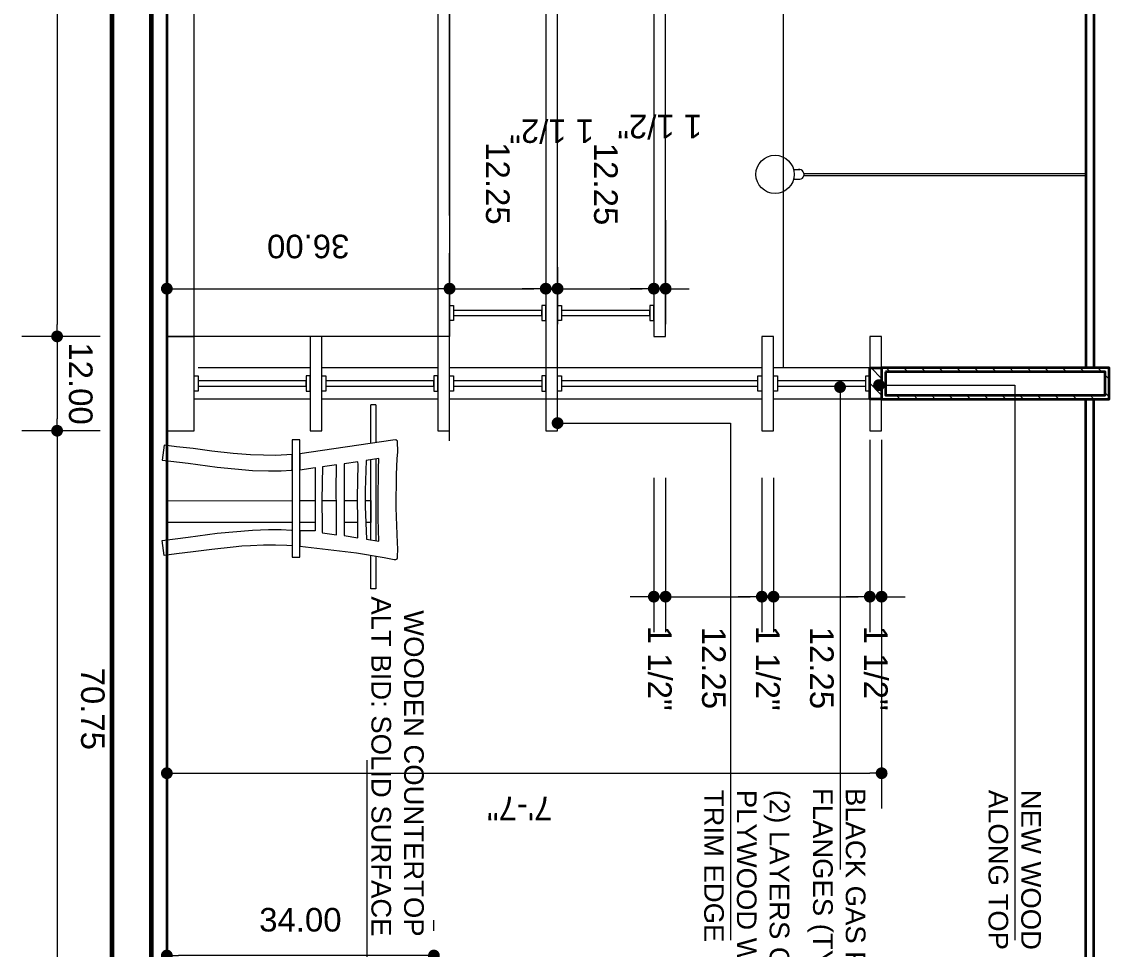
# Model space of a CAD drawing. Extents: x -566 to 72611, y -487 to 32334.
# Drawn here: x -549.3 to -410.8, y 99.8 to 217.8 of the extents above; entities that cross this region are included whole.
import ezdxf

# ---------------------------------------------------------------- set-up
doc = ezdxf.new("R2010")
doc.units = 0
doc.header["$LTSCALE"] = 0.5
doc.header["$MEASUREMENT"] = 0
doc.layers.get('0').update_dxf_attribs({"color": 20, "linetype": 'CONTINUOUS'})
doc.layers.get('DEFPOINTS').update_dxf_attribs({"linetype": 'CONTINUOUS', "lineweight": 5})
for name, color, linetype, lineweight in [('Annotations', 40, 'CONTINUOUS', 5), ('Framing', 142, 'CONTINUOUS', 35), ('hatch', 253, 'CONTINUOUS', 5), ('viewed', 160, 'CONTINUOUS', 13), ('walls', 191, 'CONTINUOUS', 60)]:
    doc.layers.add(name, color=color, linetype=linetype, lineweight=lineweight)
doc.layers.add('layout', color=7, linetype='CONTINUOUS', lineweight=5, true_color=0xcfcfcf)
doc.styles.get("Standard").update_dxf_attribs({"font": 'arial.ttf'})
doc.dimstyles.new('Arch96', dxfattribs={"dimscale": 96, "dimtxt": 0.03125, "dimasz": 0.015625, "dimexe": 0.046875, "dimexo": 0.0625, "dimgap": 0.03125, "dimtad": 1, "dimtoh": 1, "dimdec": 4, "dimzin": 3, "dimdsep": 46, "dimlunit": 4, "dimtxsty": 'Standard', "dimblk": 'DOT', "dimcen": 0, "dimdle": 0.046875, "dimclrd": 256, "dimclre": 256, "dimclrt": 256, "dimaunit": 1, "dimadec": 3, "dimazin": 2, "dimtfac": 1, "dimtdec": 4, "dimtmove": 2, "dimatfit": 3, "dimldrblk": 'ARO14', "dimfxl": 1, "dimfrac": 2, "dimlwd": -1, "dimlwe": -1, "dimarcsym": 0})
doc.dimstyles.new('Arch96 IN', dxfattribs={"dimscale": 96, "dimtxt": 0.03125, "dimasz": 0.015625, "dimexe": 0.046875, "dimexo": 0.125, "dimgap": 0.03125, "dimtad": 1, "dimtoh": 1, "dimzin": 3, "dimdsep": 46, "dimtxsty": 'Standard', "dimblk": 'DOT', "dimcen": 0, "dimdle": 0.046875, "dimclrd": 256, "dimclre": 256, "dimclrt": 256, "dimaunit": 1, "dimadec": 3, "dimazin": 2, "dimtfac": 1, "dimtmove": 2, "dimatfit": 3, "dimldrblk": 'ARO14', "dimfxl": 1, "dimfrac": 2, "dimlwd": -1, "dimlwe": -1, "dimarcsym": 0})

# ---------------------------------------------------------------- blocks, each defined once
blk = doc.blocks.new('_Dot')
at = {"color": 0, "linetype": 'ByBlock', "lineweight": -2}
blk.add_line((-0.5, 0), (-1, 0), dxfattribs=at)
at = {"color": 0, "linetype": 'ByBlock', "const_width": 0.5}
blk.add_lwpolyline([(-0.25, 0, 1), (0.25, 0, 1)], format="xyb", close=True, dxfattribs=at)
blk = doc.blocks.new('*D58')
at = {"layer": 'Annotations', "transparency": 16777216}
for p, q in [((-530.79, 103.61), (-530.79, 103.49)), ((-496.79, 102.11), (-496.79, 103.49)), ((-498.29, 98.99), (-529.29, 98.99))]:
    blk.add_line(p, q, dxfattribs=at)
at = {"layer": 'DEFPOINTS', "color": 0, "transparency": 16777216}
for p in [(-530.79, 98.99), (-530.79, 91.61), (-496.79, 90.11)]:
    blk.add_point(p, dxfattribs=at)
at = {"layer": 'Annotations', "transparency": 16777216, "xscale": 1.5, "yscale": 1.5, "zscale": 1.5, "rotation": 180}
blk.add_blockref('_Dot', (-530.79, 98.99), dxfattribs=at)
at = {"layer": 'Annotations', "transparency": 16777216, "xscale": 1.5, "yscale": 1.5, "zscale": 1.5}
blk.add_blockref('_Dot', (-496.79, 98.99), dxfattribs=at)
at = {"layer": 'Annotations', "transparency": 16777216, "insert": (-513.79, 103.52), "char_height": 3, "attachment_point": 5}
blk.add_mtext('34.00', dxfattribs=at)
blk = doc.blocks.new('ARO14')
blk.add_line((0, 0), (-1.021, 0))
at = {"const_width": 0.0625}
blk.add_lwpolyline([(-0.77, 0.468), (0, 0), (-0.77, -0.468)], dxfattribs=at)
blk = doc.blocks.new('*D251')
at = {"layer": 'Annotations', "transparency": 16777216}
for p, q in [((-530.79, 164.47), (-530.79, 188.32)), ((-494.79, 164.47), (-494.79, 188.32)), ((-529.29, 183.82), (-496.29, 183.82))]:
    blk.add_line(p, q, dxfattribs=at)
at = {"layer": 'DEFPOINTS', "color": 0, "transparency": 16777216}
for p in [(-494.79, 183.82), (-530.79, 152.47), (-494.79, 152.47)]:
    blk.add_point(p, dxfattribs=at)
at = {"layer": 'Annotations', "transparency": 16777216, "xscale": 1.5, "yscale": 1.5, "zscale": 1.5, "rotation": 180}
blk.add_blockref('_Dot', (-530.79, 183.82), dxfattribs=at)
at = {"layer": 'Annotations', "transparency": 16777216, "xscale": 1.5, "yscale": 1.5, "zscale": 1.5}
blk.add_blockref('_Dot', (-494.79, 183.82), dxfattribs=at)
at = {"layer": 'Annotations', "transparency": 16777216, "insert": (-512.79, 189.21), "char_height": 3, "attachment_point": 5, "rotation": 180}
blk.add_mtext('36.00', dxfattribs=at)
blk = doc.blocks.new('*D252')
at = {"layer": 'Annotations', "transparency": 16777216}
for p, q in [((-474.8, 280.67), (-474.8, 236)), ((-494.8, 193.14), (-494.8, 245)), ((-493.3, 240.5), (-476.3, 240.5))]:
    blk.add_line(p, q, dxfattribs=at)
at = {"layer": 'DEFPOINTS', "color": 0, "transparency": 16777216}
for p in [(-474.8, 292.67), (-474.8, 240.5), (-494.8, 181.14)]:
    blk.add_point(p, dxfattribs=at)
at = {"layer": 'Annotations', "transparency": 16777216, "xscale": 1.5, "yscale": 1.5, "zscale": 1.5, "rotation": 180}
blk.add_blockref('_Dot', (-494.8, 240.5), dxfattribs=at)
at = {"layer": 'Annotations', "transparency": 16777216, "xscale": 1.5, "yscale": 1.5, "zscale": 1.5}
blk.add_blockref('_Dot', (-474.8, 240.5), dxfattribs=at)
at = {"layer": 'Annotations', "transparency": 16777216, "insert": (-484.8, 235.96), "char_height": 3, "attachment_point": 5, "rotation": 180}
blk.add_mtext('20.00', dxfattribs=at)
blk = doc.blocks.new('*D247')
at = {"layer": 'Annotations', "transparency": 16777216}
for p, q in [((-494.8, 164.47), (-494.8, 188.32)), ((-493.3, 183.82), (-484.05, 183.82)), ((-482.55, 180.57), (-482.55, 179.32))]:
    blk.add_line(p, q, dxfattribs=at)
at = {"layer": 'DEFPOINTS', "color": 0, "transparency": 16777216}
for p in [(-482.55, 192.57), (-482.55, 183.82), (-494.8, 152.47)]:
    blk.add_point(p, dxfattribs=at)
at = {"layer": 'Annotations', "transparency": 16777216, "xscale": 1.5, "yscale": 1.5, "zscale": 1.5, "rotation": 180}
blk.add_blockref('_Dot', (-494.8, 183.82), dxfattribs=at)
at = {"layer": 'Annotations', "transparency": 16777216, "xscale": 1.5, "yscale": 1.5, "zscale": 1.5}
blk.add_blockref('_Dot', (-482.55, 183.82), dxfattribs=at)
at = {"layer": 'Annotations', "transparency": 16777216, "insert": (-488.68, 197.21), "char_height": 3, "attachment_point": 5, "rotation": 270}
blk.add_mtext('12.25', dxfattribs=at)
blk = doc.blocks.new('*D248')
at = {"layer": 'Annotations', "transparency": 16777216}
for p, q in [((-482.55, 186.57), (-482.55, 179.32)), ((-481.05, 186.57), (-481.05, 179.32)), ((-484.05, 183.82), (-485.55, 183.82)), ((-482.55, 183.82), (-481.05, 183.82)), ((-479.55, 183.82), (-478.05, 183.82))]:
    blk.add_line(p, q, dxfattribs=at)
at = {"layer": 'DEFPOINTS', "color": 0, "transparency": 16777216}
for p in [(-482.55, 192.57), (-481.05, 192.57), (-481.05, 183.82)]:
    blk.add_point(p, dxfattribs=at)
at = {"layer": 'Annotations', "transparency": 16777216, "xscale": 1.5, "yscale": 1.5, "zscale": 1.5}
blk.add_blockref('_Dot', (-482.55, 183.82), dxfattribs=at)
at = {"layer": 'Annotations', "transparency": 16777216, "xscale": 1.5, "yscale": 1.5, "zscale": 1.5, "rotation": 180}
blk.add_blockref('_Dot', (-481.05, 183.82), dxfattribs=at)
at = {"layer": 'Annotations', "transparency": 16777216, "insert": (-481.8, 203.89), "char_height": 3, "attachment_point": 5, "rotation": 180}
blk.add_mtext('1 1/2"', dxfattribs=at)
blk = doc.blocks.new('*D249')
at = {"layer": 'Annotations', "transparency": 16777216}
for p, q in [((-468.79, 186.55), (-468.79, 179.32)), ((-479.54, 183.82), (-470.29, 183.82)), ((-481.04, 180.57), (-481.04, 179.32))]:
    blk.add_line(p, q, dxfattribs=at)
at = {"layer": 'DEFPOINTS', "color": 0, "transparency": 16777216}
for p in [(-468.79, 198.55, -20), (-481.04, 192.57), (-468.79, 183.82)]:
    blk.add_point(p, dxfattribs=at)
at = {"layer": 'Annotations', "transparency": 16777216, "xscale": 1.5, "yscale": 1.5, "zscale": 1.5, "rotation": 180}
blk.add_blockref('_Dot', (-481.04, 183.82), dxfattribs=at)
at = {"layer": 'Annotations', "transparency": 16777216, "xscale": 1.5, "yscale": 1.5, "zscale": 1.5}
blk.add_blockref('_Dot', (-468.79, 183.82), dxfattribs=at)
at = {"layer": 'Annotations', "transparency": 16777216, "insert": (-474.92, 197.13), "char_height": 3, "attachment_point": 5, "rotation": 270}
blk.add_mtext('12.25', dxfattribs=at)
blk = doc.blocks.new('*D250')
at = {"layer": 'Annotations', "transparency": 16777216}
for p, q in [((-468.79, 192.55), (-468.79, 179.32)), ((-467.29, 192.55), (-467.29, 179.32)), ((-470.29, 183.82), (-471.79, 183.82)), ((-468.79, 183.82), (-467.29, 183.82)), ((-465.79, 183.82), (-464.29, 183.82))]:
    blk.add_line(p, q, dxfattribs=at)
at = {"layer": 'DEFPOINTS', "color": 0, "transparency": 16777216}
for p in [(-468.79, 198.55, -20), (-467.29, 198.55, -20), (-467.29, 183.82)]:
    blk.add_point(p, dxfattribs=at)
at = {"layer": 'Annotations', "transparency": 16777216, "xscale": 1.5, "yscale": 1.5, "zscale": 1.5}
blk.add_blockref('_Dot', (-468.79, 183.82), dxfattribs=at)
at = {"layer": 'Annotations', "transparency": 16777216, "xscale": 1.5, "yscale": 1.5, "zscale": 1.5, "rotation": 180}
blk.add_blockref('_Dot', (-467.29, 183.82), dxfattribs=at)
at = {"layer": 'Annotations', "transparency": 16777216, "insert": (-468.04, 204.47), "char_height": 3, "attachment_point": 5, "rotation": 180}
blk.add_mtext('1 1/2"', dxfattribs=at)
blk = doc.blocks.new('*D260')
at = {"layer": 'Annotations', "transparency": 16777216}
for p, q in [((-439.79, 164.59), (-439.79, 117.68)), ((-530.79, 159.75), (-530.79, 117.68)), ((-529.29, 122.18), (-441.29, 122.18))]:
    blk.add_line(p, q, dxfattribs=at)
at = {"layer": 'DEFPOINTS', "color": 0, "transparency": 16777216}
for p in [(-439.79, 170.59), (-530.79, 165.75), (-439.79, 122.18)]:
    blk.add_point(p, dxfattribs=at)
at = {"layer": 'Annotations', "transparency": 16777216, "xscale": 1.5, "yscale": 1.5, "zscale": 1.5, "rotation": 180}
blk.add_blockref('_Dot', (-530.79, 122.18), dxfattribs=at)
at = {"layer": 'Annotations', "transparency": 16777216, "xscale": 1.5, "yscale": 1.5, "zscale": 1.5}
blk.add_blockref('_Dot', (-439.79, 122.18), dxfattribs=at)
at = {"layer": 'Annotations', "transparency": 16777216, "insert": (-485.29, 117.68), "char_height": 3, "attachment_point": 5, "rotation": 180}
blk.add_mtext(' 7\'-7"', dxfattribs=at)
blk = doc.blocks.new('*D255')
at = {"layer": 'Annotations', "transparency": 16777216}
for p, q in [((-468.79, 159.75), (-468.79, 140.14)), ((-467.29, 159.75), (-467.29, 140.14)), ((-470.29, 144.64), (-471.79, 144.64)), ((-468.79, 144.64), (-467.29, 144.64)), ((-465.79, 144.64), (-464.29, 144.64))]:
    blk.add_line(p, q, dxfattribs=at)
at = {"layer": 'DEFPOINTS', "color": 0, "transparency": 16777216}
for p in [(-468.79, 165.75), (-467.29, 165.75), (-467.29, 144.64)]:
    blk.add_point(p, dxfattribs=at)
at = {"layer": 'Annotations', "transparency": 16777216, "xscale": 1.5, "yscale": 1.5, "zscale": 1.5}
blk.add_blockref('_Dot', (-468.79, 144.64), dxfattribs=at)
at = {"layer": 'Annotations', "transparency": 16777216, "xscale": 1.5, "yscale": 1.5, "zscale": 1.5, "rotation": 180}
blk.add_blockref('_Dot', (-467.29, 144.64), dxfattribs=at)
at = {"layer": 'Annotations', "transparency": 16777216, "insert": (-468.04, 135.54), "char_height": 3, "attachment_point": 5, "rotation": 270}
blk.add_mtext('1 1/2"', dxfattribs=at)
blk = doc.blocks.new('*D256')
at = {"layer": 'Annotations', "transparency": 16777216}
for p, q in [((-467.29, 153.75), (-467.29, 140.14)), ((-455.04, 153.75), (-455.04, 140.14)), ((-465.79, 144.64), (-456.54, 144.64))]:
    blk.add_line(p, q, dxfattribs=at)
at = {"layer": 'DEFPOINTS', "color": 0, "transparency": 16777216}
for p in [(-467.29, 165.75), (-455.04, 165.75), (-455.04, 144.64)]:
    blk.add_point(p, dxfattribs=at)
at = {"layer": 'Annotations', "transparency": 16777216, "xscale": 1.5, "yscale": 1.5, "zscale": 1.5, "rotation": 180}
blk.add_blockref('_Dot', (-467.29, 144.64), dxfattribs=at)
at = {"layer": 'Annotations', "transparency": 16777216, "xscale": 1.5, "yscale": 1.5, "zscale": 1.5}
blk.add_blockref('_Dot', (-455.04, 144.64), dxfattribs=at)
at = {"layer": 'Annotations', "transparency": 16777216, "insert": (-461.17, 135.58), "char_height": 3, "attachment_point": 5, "rotation": 270}
blk.add_mtext('12.25', dxfattribs=at)
blk = doc.blocks.new('*D257')
at = {"layer": 'Annotations', "transparency": 16777216}
for p, q in [((-455.04, 159.75), (-455.04, 140.14)), ((-453.55, 159.75), (-453.55, 140.14)), ((-456.54, 144.64), (-458.04, 144.64)), ((-455.04, 144.64), (-453.55, 144.64)), ((-452.05, 144.64), (-450.55, 144.64))]:
    blk.add_line(p, q, dxfattribs=at)
at = {"layer": 'DEFPOINTS', "color": 0, "transparency": 16777216}
for p in [(-455.04, 165.75), (-453.55, 165.75), (-453.55, 144.64)]:
    blk.add_point(p, dxfattribs=at)
at = {"layer": 'Annotations', "transparency": 16777216, "xscale": 1.5, "yscale": 1.5, "zscale": 1.5}
blk.add_blockref('_Dot', (-455.04, 144.64), dxfattribs=at)
at = {"layer": 'Annotations', "transparency": 16777216, "xscale": 1.5, "yscale": 1.5, "zscale": 1.5, "rotation": 180}
blk.add_blockref('_Dot', (-453.55, 144.64), dxfattribs=at)
at = {"layer": 'Annotations', "transparency": 16777216, "insert": (-454.29, 135.54), "char_height": 3, "attachment_point": 5, "rotation": 270}
blk.add_mtext('1 1/2"', dxfattribs=at)
blk = doc.blocks.new('*D258')
at = {"layer": 'Annotations', "transparency": 16777216}
for p, q in [((-441.29, 158.59), (-441.29, 140.14)), ((-453.55, 153.75), (-453.55, 140.14)), ((-452.05, 144.64), (-442.79, 144.64))]:
    blk.add_line(p, q, dxfattribs=at)
at = {"layer": 'DEFPOINTS', "color": 0, "transparency": 16777216}
for p in [(-441.29, 170.59), (-453.55, 165.75), (-441.29, 144.64)]:
    blk.add_point(p, dxfattribs=at)
at = {"layer": 'Annotations', "transparency": 16777216, "xscale": 1.5, "yscale": 1.5, "zscale": 1.5, "rotation": 180}
blk.add_blockref('_Dot', (-453.55, 144.64), dxfattribs=at)
at = {"layer": 'Annotations', "transparency": 16777216, "xscale": 1.5, "yscale": 1.5, "zscale": 1.5}
blk.add_blockref('_Dot', (-441.29, 144.64), dxfattribs=at)
at = {"layer": 'Annotations', "transparency": 16777216, "insert": (-447.42, 135.58), "char_height": 3, "attachment_point": 5, "rotation": 270}
blk.add_mtext('12.25', dxfattribs=at)
blk = doc.blocks.new('*D259')
at = {"layer": 'Annotations', "transparency": 16777216}
for p, q in [((-441.29, 164.59), (-441.29, 140.14)), ((-439.79, 164.59), (-439.79, 140.14)), ((-442.79, 144.64), (-444.29, 144.64)), ((-441.29, 144.64), (-439.79, 144.64)), ((-438.29, 144.64), (-436.79, 144.64))]:
    blk.add_line(p, q, dxfattribs=at)
at = {"layer": 'DEFPOINTS', "color": 0, "transparency": 16777216}
for p in [(-441.29, 170.59), (-439.79, 170.59), (-439.79, 144.64)]:
    blk.add_point(p, dxfattribs=at)
at = {"layer": 'Annotations', "transparency": 16777216, "xscale": 1.5, "yscale": 1.5, "zscale": 1.5}
blk.add_blockref('_Dot', (-441.29, 144.64), dxfattribs=at)
at = {"layer": 'Annotations', "transparency": 16777216, "xscale": 1.5, "yscale": 1.5, "zscale": 1.5, "rotation": 180}
blk.add_blockref('_Dot', (-439.79, 144.64), dxfattribs=at)
at = {"layer": 'Annotations', "transparency": 16777216, "insert": (-440.54, 135.54), "char_height": 3, "attachment_point": 5, "rotation": 270}
blk.add_mtext('1 1/2"', dxfattribs=at)
blk = doc.blocks.new('*D261')
at = {"layer": 'Annotations', "transparency": 16777216}
for p, q in [((-539.29, 279.75), (-549.26, 279.75)), ((-544.76, 278.25), (-544.76, 179.25)), ((-539.29, 177.75), (-549.26, 177.75))]:
    blk.add_line(p, q, dxfattribs=at)
at = {"layer": 'DEFPOINTS', "color": 0, "transparency": 16777216}
for p in [(-527.29, 279.75), (-544.76, 177.75), (-527.29, 177.75)]:
    blk.add_point(p, dxfattribs=at)
at = {"layer": 'Annotations', "transparency": 16777216, "xscale": 1.5, "yscale": 1.5, "zscale": 1.5}
for p, rotation in [((-544.76, 279.75), 90), ((-544.76, 177.75), 270)]:
    blk.add_blockref('_Dot', p, dxfattribs=dict(at, rotation=rotation))
at = {"layer": 'Annotations', "transparency": 16777216, "insert": (-540.23, 228.75), "char_height": 3, "attachment_point": 5, "rotation": 270}
blk.add_mtext('102.00', dxfattribs=at)
blk = doc.blocks.new('*D262')
at = {"layer": 'Annotations', "transparency": 16777216}
for p, q in [((-539.29, 177.75), (-549.26, 177.75)), ((-544.76, 176.25), (-544.76, 167.25)), ((-539.29, 165.75), (-549.26, 165.75))]:
    blk.add_line(p, q, dxfattribs=at)
at = {"layer": 'DEFPOINTS', "color": 0, "transparency": 16777216}
for p in [(-527.29, 177.75), (-544.76, 165.75), (-527.29, 165.75)]:
    blk.add_point(p, dxfattribs=at)
at = {"layer": 'Annotations', "transparency": 16777216, "xscale": 1.5, "yscale": 1.5, "zscale": 1.5}
for p, rotation in [((-544.76, 177.75), 90), ((-544.76, 165.75), 270)]:
    blk.add_blockref('_Dot', p, dxfattribs=dict(at, rotation=rotation))
at = {"layer": 'Annotations', "transparency": 16777216, "insert": (-541.77, 171.75), "char_height": 3, "attachment_point": 5, "rotation": 270}
blk.add_mtext('12.00', dxfattribs=at)
blk = doc.blocks.new('*D265')
at = {"layer": 'Annotations', "transparency": 16777216}
for p, q in [((-539.29, 165.75), (-549.26, 165.75)), ((-544.76, 164.25), (-544.76, 96.5)), ((-539.29, 95), (-549.26, 95))]:
    blk.add_line(p, q, dxfattribs=at)
at = {"layer": 'DEFPOINTS', "color": 0, "transparency": 16777216}
for p in [(-527.29, 165.75), (-544.76, 95), (-527.29, 95)]:
    blk.add_point(p, dxfattribs=at)
at = {"layer": 'Annotations', "transparency": 16777216, "xscale": 1.5, "yscale": 1.5, "zscale": 1.5}
for p, rotation in [((-544.76, 165.75), 90), ((-544.76, 95), 270)]:
    blk.add_blockref('_Dot', p, dxfattribs=dict(at, rotation=rotation))
at = {"layer": 'Annotations', "transparency": 16777216, "insert": (-540.23, 130.38), "char_height": 3, "attachment_point": 5, "rotation": 270}
blk.add_mtext('70.75', dxfattribs=at)

msp = doc.modelspace()

# ---------------------------------------------------------------- hatches: boundary and pattern name
at = {"layer": 'hatch'}
h = msp.add_hatch(dxfattribs=at)
h.set_pattern_fill('ANSI31', color=256, scale=12, style=0)
h.set_pattern_definition([(315, (-507.8566, 221.3736), (1.06066, 1.06066), [])])
h.paths.add_polyline_path([(-439.79375, 173.7514), (-439.79375, 169.75711), (-441.2924, 169.75711), (-441.2924, 173.7514)])
h = msp.add_hatch(dxfattribs=at)
h.set_pattern_fill('ANSI31', color=256, scale=0.5, style=0)
h.set_pattern_definition([(315, (-483.308, 213.3685), (1.122532, 1.122532), [])])
h.paths.add_polyline_path([(-439.79375, 173.7514), (-439.79375, 169.75711), (-410.81089, 169.75711), (-410.81089, 173.7514)])
h.paths.add_polyline_path([(-439.29375, 173.2514), (-439.29375, 170.25711), (-411.31089, 170.25711), (-411.31089, 173.2514)], flags=16)

# ---------------------------------------------------------------- linework, layer by layer
for p, q in [((-530.79375, 169.75711), (-530.79375, 213.36854)), ((-530.79375, 211.49997), (-530.79375, 173.7514)), ((-530.79375, 209.7514), (-530.79375, 173.7514)), ((-530.79375, 173.7514), (-530.79375, 209.7514)), ((-530.79375, 197.90568), (-530.79375, 174.77997)), ((-530.79375, 169.75711), (-530.79375, 97.49997)), ((-530.79375, 91.20836), (-530.79375, 169.75711))]:
    msp.add_line(p, q)
at = {"layer": 'Framing'}
for p, q in [((-530.79375, 349.49997), (-530.79375, -4.98036)), ((-413.79375, 349.49997), (-413.79375, 173.7514)), ((-412.79375, 349.49997), (-412.79375, 173.7514)), ((-410.81089, 173.7514), (-439.79375, 173.7514)), ((-413.79375, -5), (-413.79375, 169.75711)), ((-412.79375, -5), (-412.79375, 169.75711))]:
    msp.add_line(p, q, dxfattribs=at)
for points in [[(-439.79375, 173.7514), (-439.79375, 169.75711), (-441.2924, 169.75711), (-441.2924, 173.7514)], [(-439.79375, 173.7514), (-439.79375, 169.75711), (-410.81089, 169.75711), (-410.81089, 173.7514)], [(-439.29375, 173.2514), (-439.29375, 170.25711), (-411.31089, 170.25711), (-411.31089, 173.2514)]]:
    msp.add_lwpolyline(points, close=True, dxfattribs=at)
at = {"layer": 'hatch'}
for p, q in [((-512.54661, 173.7514), (-526.79661, 173.7514)), ((-496.29375, 173.7514), (-511.04089, 173.7514)), ((-455.0442, 173.7514), (-494.80375, 173.7514)), ((-441.2924, 173.7514), (-453.54555, 173.7514)), ((-512.54661, 169.75711), (-527.29375, 169.75711)), ((-496.29375, 169.75711), (-511.04089, 169.75711)), ((-455.0442, 169.75711), (-494.80375, 169.75711)), ((-441.2924, 169.75711), (-453.54555, 169.75711))]:
    msp.add_line(p, q, dxfattribs=at)
at = {"layer": 'layout'}
for p, q in [((-504.17317, 169.04286), (-504.82026, 169.04286)), ((-504.17469, 145.64192), (-504.82026, 145.64192))]:
    msp.add_line(p, q, dxfattribs=at)
for points in [[(-504.82026, 164.12782), (-504.82026, 169.04286)], [(-504.17317, 169.04286), (-504.17349, 164.22198)], [(-504.82026, 151.87564), (-504.82026, 162.0596)], [(-504.17362, 162.16377), (-504.17429, 151.77243)], [(-514.85527, 154.0774), (-530.79375, 154.07542), (-530.79375, 156.85268), (-514.85527, 156.85466)], [(-513.86936, 156.85478), (-511.90548, 156.85503)], [(-511.05662, 156.85513), (-509.20557, 156.85536)], [(-508.22097, 156.85548), (-506.51484, 156.8557)], [(-505.54658, 156.85582), (-504.82026, 156.85591), (-504.82026, 154.07865), (-505.46329, 154.07857)], [(-511.90058, 154.07777), (-513.86936, 154.07753)], [(-506.4602, 154.07845), (-508.22097, 154.07823)], [(-504.82026, 145.64192), (-504.82026, 149.90029)], [(-504.17442, 149.79265), (-504.17469, 145.64192)]]:
    msp.add_lwpolyline(points, dxfattribs=at)
for points in [[(-531.38935, 162.01015), (-528.0732, 161.62181), (-524.37019, 161.10751), (-519.87858, 160.69606), (-517.85565, 160.62749), (-516.24415, 160.62749), (-514.93004, 160.73233), (-514.85527, 160.75685), (-514.85527, 162.72536), (-515.52412, 162.68471), (-516.96418, 162.61614), (-518.48996, 162.63328), (-520.15288, 162.70186), (-521.25007, 162.77043), (-522.34726, 162.87329), (-525.05594, 163.16473), (-527.42175, 163.47332), (-529.54755, 163.71333), (-531.12475, 163.91905)], [(-513.86936, 149.68575), (-513.86936, 164.57708), (-514.85527, 164.57708), (-514.85527, 149.68575)], [(-501.43213, 164.43336), (-501.63785, 164.5705), (-502.01501, 164.53622), (-513.86936, 162.81042), (-513.86936, 160.77812), (-511.91289, 161.05396), (-511.89871, 153.01756), (-513.86936, 153.01408), (-513.86936, 151.07125), (-506.64376, 150.20421), (-503.11868, 149.6167), (-501.85337, 149.35983), (-501.6207, 149.36418), (-501.48356, 149.44989), (-501.43213, 149.5699), (-501.44004, 149.71628), (-501.39218, 150.72966), (-501.432, 151.48675), (-501.56927, 154.79868), (-501.60954, 155.97236), (-501.60356, 157.09592), (-501.56927, 159.01599), (-501.53499, 160.14747), (-501.46641, 162.20469), (-501.39784, 163.02758)], [(-503.79794, 162.22429), (-505.40943, 161.96468), (-505.54658, 158.15882), (-505.54658, 156.10159), (-505.37625, 151.96447), (-503.79078, 151.71116), (-503.9008, 154.59296), (-503.89045, 156.84264), (-503.83222, 160.88464)], [(-509.18101, 161.40766), (-510.97022, 161.15968), (-511.05751, 156.97591), (-511.03251, 153.59863), (-510.99823, 152.84432), (-510.96889, 152.76192), (-509.18101, 152.51614), (-509.19815, 155.86158), (-509.2153, 158.15882)], [(-506.45587, 161.80973), (-508.22097, 161.5493), (-508.22097, 152.43287), (-506.45519, 152.10714), (-506.46033, 154.13008), (-506.52376, 157.30164), (-506.45295, 161.43994)], [(-531.38935, 151.80461), (-528.0732, 152.19295), (-524.37019, 152.70725), (-519.87858, 153.1187), (-517.85565, 153.18727), (-516.24415, 153.18727), (-514.93004, 153.08243), (-514.85527, 153.05012), (-514.85527, 151.09016), (-515.52412, 151.13005), (-516.96418, 151.19862), (-518.48996, 151.18148), (-520.15288, 151.1129), (-521.25007, 151.04433), (-522.34726, 150.94147), (-525.05594, 150.65003), (-527.42175, 150.34144), (-529.54755, 150.10143), (-531.12475, 149.89571)]]:
    msp.add_lwpolyline(points, close=True, dxfattribs=at)
at = {"layer": 'viewed'}
for p, q in [((-496.29375, 280.75426), (-496.29375, 177.75426)), ((-494.79375, 280.75426), (-494.79375, 177.75426)), ((-481.04479, 165.75426), (-481.04479, 279.36315)), ((-452.29375, 173.75), (-452.29375, 247.26714)), ((-467.29302, 177.75426, -20), (-467.29302, 228.62713, -20)), ((-451.00316, 198.98299), (-450.20847, 198.98299)), ((-449.65906, 198.47714), (-413.79375, 198.47714)), ((-449.65906, 198.23714), (-413.79375, 198.23714)), ((-451.00316, 197.73129), (-450.20847, 197.73129)), ((-530.79375, 165.75426), (-530.79375, 177.22283)), ((-530.79375, 177.22283), (-530.79375, 165.75426)), ((-530.79375, 165.75426), (-530.79375, 177.22283)), ((-530.79375, 177.22283), (-530.79375, 165.75426)), ((-530.79375, 173.41711), (-530.79375, 173.31426)), ((-530.79375, 173.41711), (-530.79375, 173.31426)), ((-530.79375, 173.36568), (-530.79375, 169.3714)), ((-530.79375, 169.3714), (-530.79375, 173.36568)), ((-530.79375, 173.36568), (-530.79375, 169.3714)), ((-530.79375, 169.42283), (-530.79375, 169.31997)), ((-530.79375, 169.42283), (-530.79375, 169.31997)), ((-530.79375, 169.42283), (-530.79375, 169.31997)), ((-530.79375, 169.42283), (-530.79375, 169.31997)), ((-530.79375, 169.42283), (-530.79375, 169.31997)), ((-410.81089, 169.75711), (-439.79375, 169.75711))]:
    msp.add_line(p, q, dxfattribs=at)
for points in [[(-496.29375, 279.75426), (-496.29375, 177.75426), (-527.29375, 177.75426), (-527.29375, 279.75426)], [(-482.54344, 165.75426), (-481.04479, 165.75426), (-481.04479, 279.36315), (-482.54344, 279.36315)], [(-530.79375, 276.75426), (-530.79375, 177.75426), (-527.29375, 177.75426), (-527.29375, 276.75426)], [(-480.54764, 181.69511), (-480.54764, 179.75797), (-481.04479, 179.75797), (-481.04479, 181.69511)], [(-469.28882, 181.69511), (-469.28882, 179.75797), (-468.79168, 179.75797), (-468.79168, 181.69511)], [(-469.28882, 180.4094), (-469.28882, 181.06083), (-480.54764, 181.05225), (-480.54764, 180.40083)], [(-530.79375, 177.75426), (-530.79375, 165.75426), (-527.29375, 165.75426), (-527.29375, 177.75426)], [(-512.54661, 177.75426), (-512.54661, 165.75426), (-511.04089, 165.75426), (-511.04089, 177.75426)], [(-496.29375, 177.75426), (-496.29375, 165.75426), (-494.80375, 165.75426), (-494.80375, 177.75426)], [(-455.0442, 177.75426), (-455.0442, 165.75426), (-453.54555, 165.75426), (-453.54555, 177.75426)], [(-441.2924, 177.75426), (-441.2924, 165.75426), (-439.79375, 165.75426), (-439.79375, 177.75426)], [(-526.79661, 172.73997), (-526.79661, 170.80283), (-527.29375, 170.80283), (-527.29375, 172.73997)], [(-513.04375, 171.43711), (-513.04375, 172.08854), (-526.79661, 172.07997), (-526.79661, 171.42854)], [(-513.04375, 172.72283), (-513.04375, 170.78568), (-512.54661, 170.78568), (-512.54661, 172.72283)], [(-510.54375, 172.72283), (-510.54375, 170.78568), (-511.04089, 170.78568), (-511.04089, 172.72283)], [(-496.79089, 171.43711), (-496.79089, 172.08854), (-510.54375, 172.07997), (-510.54375, 171.42854)], [(-496.79089, 172.72283), (-496.79089, 170.78568), (-496.29375, 170.78568), (-496.29375, 172.72283)], [(-494.30661, 172.72283), (-494.30661, 170.78568), (-494.80375, 170.78568), (-494.80375, 172.72283)], [(-480.54457, 172.72754), (-480.54457, 170.7904), (-481.04171, 170.7904), (-481.04171, 172.72754)], [(-455.0442, 172.72283), (-455.0442, 170.78568), (-455.54135, 170.78568), (-455.54135, 172.72283)], [(-453.04841, 172.72283), (-453.04841, 170.78568), (-453.54555, 170.78568), (-453.54555, 172.72283)], [(-441.79387, 171.43711), (-441.79387, 172.08854), (-453.04841, 172.08854), (-453.04841, 171.43711)], [(-441.29673, 172.72283), (-441.29673, 170.78568), (-441.79387, 170.78568), (-441.79387, 172.72283)]]:
    msp.add_lwpolyline(points, close=True, dxfattribs=at)
for points, elevation in [([(-468.79168, 177.75426), (-467.29302, 177.75426), (-467.29302, 228.62713), (-468.79168, 228.62713)], -20), ([(-494.29012, 181.69511), (-494.29012, 179.75797), (-494.78727, 179.75797), (-494.78727, 181.69511)], 20), ([(-483.04058, 181.69511), (-483.04058, 179.75797), (-482.54344, 179.75797), (-482.54344, 181.69511)], 20), ([(-483.04058, 180.4094), (-483.04058, 181.06083), (-494.29012, 181.05225), (-494.29012, 180.40083)], 20), ([(-483.03751, 172.72754), (-483.03751, 170.7904), (-482.54036, 170.7904), (-482.54036, 172.72754)], 20)]:
    msp.add_lwpolyline(points, close=True, dxfattribs=dict(at, elevation=elevation))
for points in [[(-483.03751, 172.08383), (-494.30661, 172.07997), (-494.30661, 171.42854), (-483.03751, 171.4324)], [(-482.54036, 172.084), (-482.54344, 172.084)], [(-481.04171, 172.08451), (-481.04479, 172.08451)], [(-480.54457, 171.43326), (-455.54135, 171.43711), (-455.54135, 172.08854), (-480.54457, 172.08468)], [(-482.54344, 171.43257), (-482.54036, 171.43257)], [(-481.04479, 171.43308), (-481.04171, 171.43309)]]:
    msp.add_lwpolyline(points, dxfattribs=at)
msp.add_circle((-453.35757, 198.35714), 2.43618, dxfattribs=at)
msp.add_arc((-450.29023, 198.35714), 0.63117, 262.5569624, 97.4430376, dxfattribs=at)
at = {"layer": 'walls'}
for p, q in [((-537.79375, 354.50568), (-537.79375, -9.98574)), ((-532.79375, 354.50568), (-532.79375, -9.98574))]:
    msp.add_line(p, q, dxfattribs=at)

# ---------------------------------------------------------------- texts
at = {"layer": 'Annotations', "char_height": 2.5, "attachment_point": 7, "rotation": 270}
for s, insert in [('\\pi7.7694;{\\f@Arial Unicode MS|b0|i0|c0|p34;WOODEN COUNTERTOP\\P\\pi6.0027;ALT BID: SOLID SURFACE}', (-504.78169, 150.68119, 34)), ('(2) LAYERS OF GRADE B PLYWOOD W/ 1X2 WOOD TRIM EDGE', (-462.4161, 120.06805, 68)), ('{\\fHelvetica|b0|i0|c0|p2;BLACK GAS PIPE W/ FLANGES (TYP.)}', (-449.26813, 120.30029, 34)), ("{\\f@Arial Unicode MS|b0|i0|c0|p34;NEW WOOD TRIM 'CAP' ALONG TOP OF WALL}", (-426.21876, 120.06805, 68))]:
    msp.add_mtext_dynamic_manual_height_columns(s, width=49.0944694, gutter_width=12.5, heights=[0], dxfattribs=dict(at, insert=insert))

# ---------------------------------------------------------------- dimensions: what is measured, and where the dimension line sits
at = {"layer": 'Annotations'}
for base, p1, p2, angle, dimstyle, picture, middle in [((-474.80375, 240.49521), (-494.80375, 181.14129), (-474.80375, 292.66554), 0, 'Arch96 IN', '*D252', (-484.80375, 235.96349)), ((-544.76123, 177.75426), (-527.29375, 279.75426), (-527.29375, 177.75426), 270, 'Arch96 IN', '*D261', (-540.22951, 228.75426)), ((-441.2924, 144.6446), (-453.54555, 165.75426), (-441.2924, 170.58739), 0, 'Arch96 IN', '*D258', (-447.41898, 135.58116)), ((-439.793751, 144.644596), (-441.292403, 170.58739), (-439.793751, 170.58739), 0, 'Arch96', '*D259', (-440.543077, 135.542276)), ((-544.76123, 94.99997), (-527.29375, 165.75426), (-527.29375, 94.99997), 270, 'Arch96 IN', '*D265', (-540.22951, 130.37711)), ((-467.29302, 144.6446), (-468.79168, 165.75426), (-467.29302, 165.75426), 0, 'Arch96', '*D255', (-468.04235, 135.54228)), ((-455.0442, 144.6446), (-467.29302, 165.75426), (-455.0442, 165.75426), 0, 'Arch96 IN', '*D256', (-461.16861, 135.58116)), ((-453.545551, 144.644596), (-455.044203, 165.754255), (-453.545551, 165.754255), 0, 'Arch96', '*D257', (-454.294877, 135.542276))]:
    dim = msp.add_linear_dim(base=base, p1=p1, p2=p2, angle=angle, dimstyle=dimstyle, dxfattribs=at)
    dim.commit()
    dim.dimension.update_dxf_attribs({"geometry": picture, "text_midpoint": middle})
for base, p1, p2, angle, dimstyle, picture, middle in [((-481.054785, 183.821439), (-482.553437, 192.570895), (-481.054785, 192.570895), 0, 'Arch96', '*D248', (-481.804111, 203.893772)), ((-467.29302, 183.82144), (-468.79168, 198.55149, -20), (-467.29302, 198.55149, -20), 0, 'Arch96', '*D250', (-468.04235, 204.46629)), ((-482.55344, 183.82144), (-494.80375, 152.46623), (-482.55344, 192.57089), 0, 'Arch96 IN', '*D247', (-488.67859, 197.20598)), ((-468.79168, 183.82144), (-481.04479, 192.57089), (-468.79168, 198.55149, -20), 0, 'Arch96 IN', '*D249', (-474.91823, 197.12869)), ((-494.79375, 183.82144), (-530.79375, 152.46623), (-494.79375, 152.46623), 0, 'Arch96 IN', '*D251', (-512.79375, 189.2051)), ((-544.76123, 165.75426), (-527.29375, 177.75426), (-527.29375, 165.75426), 270, 'Arch96 IN', '*D262', (-541.77429, 171.75426))]:
    dim = msp.add_linear_dim(base=base, p1=p1, p2=p2, angle=angle, dimstyle=dimstyle, dxfattribs=at)
    dim.commit()
    dim.dimension.update_dxf_attribs({"geometry": picture, "text_midpoint": middle, "dimtype": 160})
dim = msp.add_linear_dim(base=(-439.79375, 122.18107), p1=(-530.79375, 165.75426), p2=(-439.79375, 170.58739), angle=0, text=' <>', dimstyle='Arch96', dxfattribs=at)
dim.commit()
dim.dimension.update_dxf_attribs({"geometry": '*D260', "text_midpoint": (-485.29375, 117.68107)})
dim = msp.add_linear_dim(base=(-530.79375, 98.99053), p1=(-496.79375, 90.11332), p2=(-530.79375, 91.61332), dimstyle='Arch96 IN', dxfattribs=at)
dim.commit()
dim.dimension.update_dxf_attribs({"geometry": '*D58', "text_midpoint": (-513.79375, 103.52327)})

# ---------------------------------------------------------------- leaders
for points in [[(-445.08335, 171.29885), (-445.08335, 109.93234)], [(-440.12024, 171.55595), (-422.84818, 171.55595), (-422.83818, 100.94662)], [(-481.04479, 166.72282), (-459.04552, 166.72282), (-459.03552, 100.94662)], [(-496.85012, 78.95819), (-505.27852, 78.95819), (-505.27852, 123.84932)]]:
    msp.add_leader(points, dimstyle='Arch96', override={"dimtad": 0, "dimldrblk": 'Dot'}, dxfattribs=at)

doc.saveas('drawing.dxf')
